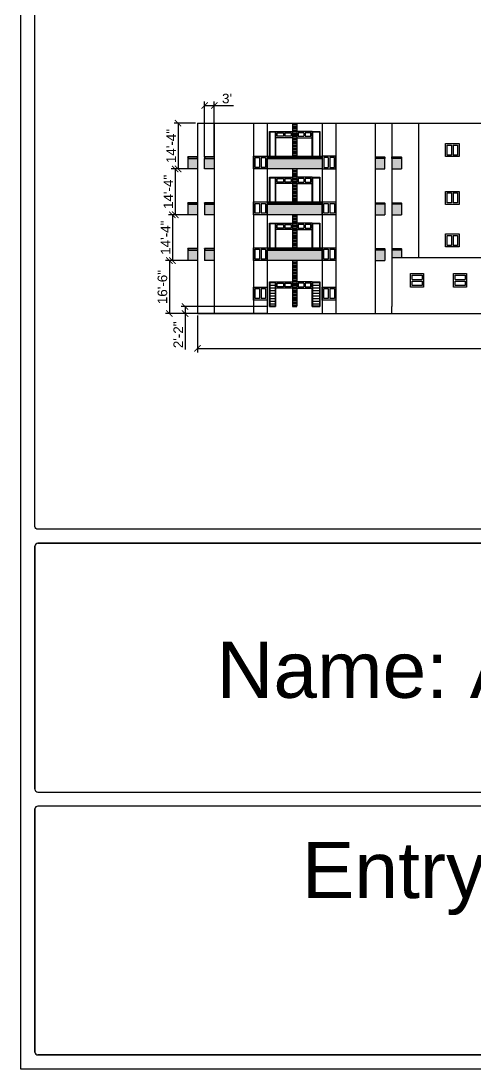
# Model space of a CAD drawing. Header units: inches. Extents: x -24938 to -15053, y -9405 to -790.
# Drawn here: x -24938 to -23234, y -9405 to -5475 of the extents above; entities that cross this region are included whole.
import ezdxf

# ---------------------------------------------------------------- set-up
doc = ezdxf.new("R2010")
doc.units = ezdxf.units.IN
for name, color, linetype in [('balcony', 51, 'Continuous'), ('dimension', 10, 'Continuous'), ('new door', 212, 'Continuous'), ('steel', 90, 'Continuous'), ('window', 132, 'Continuous')]:
    doc.layers.add(name, color=color, linetype=linetype)
doc.styles.get("Standard").update_dxf_attribs({"font": 'arial.ttf', "height": 36})
doc.dimstyles.new('ISO-25', dxfattribs={"dimscale": 12, "dimtxt": 2.5, "dimasz": 2, "dimexe": 1.25, "dimexo": 0.625, "dimtad": 1, "dimdec": 0, "dimlunit": 4, "dimtxsty": 'Standard', "dimblk": 'ARCHTICK', "dimcen": 2.5, "dimadec": 0, "dimazin": 0, "dimtfac": 1, "dimtdec": 0, "dimtmove": 0, "dimatfit": 3, "dimldrblk": 'ARCHTICK', "dimfxl": 1, "dimarcsym": 0})

# ---------------------------------------------------------------- blocks, each defined once
blk = doc.blocks.new('_ArchTick')
at = {"color": 0, "linetype": 'ByBlock', "const_width": 0.15}
blk.add_lwpolyline([(-0.5, -0.5), (0.5, 0.5)], dxfattribs=at)
blk = doc.blocks.new('*D37')
at = {"layer": 'Defpoints', "color": 0, "transparency": 16777216}
for p in [(-24275.6, -5858.1), (-24348.6, -6030), (-24275.6, -6030)]:
    blk.add_point(p, dxfattribs=at)
at = {"layer": 'dimension', "color": 0, "lineweight": -2, "transparency": 16777216}
for p, q in [((-24283.1, -5858.1), (-24363.6, -5858.1)), ((-24348.6, -5858.1), (-24348.6, -6030)), ((-24283.1, -6030), (-24363.6, -6030))]:
    blk.add_line(p, q, dxfattribs=at)
at = {"layer": 'dimension', "color": 0, "lineweight": -2, "transparency": 16777216, "xscale": 24, "yscale": 24, "zscale": 24}
for p, rotation in [((-24348.6, -5858.1), 90), ((-24348.6, -6030), 270)]:
    blk.add_blockref('_ArchTick', p, dxfattribs=dict(at, rotation=rotation))
at = {"layer": 'dimension', "color": 0, "transparency": 16777216, "insert": (-24374.2, -5944.1), "char_height": 36, "attachment_point": 5, "rotation": 90}
blk.add_mtext('14\'-4"', dxfattribs=at)
blk = doc.blocks.new('*D43')
at = {"layer": 'Defpoints', "color": 0, "transparency": 16777216}
for p in [(-24275.6, -6030), (-24359.3, -6201.9), (-24275.6, -6201.9)]:
    blk.add_point(p, dxfattribs=at)
at = {"layer": 'dimension', "color": 0, "lineweight": -2, "transparency": 16777216}
for p, q in [((-24283.1, -6030), (-24374.3, -6030)), ((-24359.3, -6030), (-24359.3, -6201.9)), ((-24283.1, -6201.9), (-24374.3, -6201.9))]:
    blk.add_line(p, q, dxfattribs=at)
at = {"layer": 'dimension', "color": 0, "lineweight": -2, "transparency": 16777216, "xscale": 24, "yscale": 24, "zscale": 24}
for p, rotation in [((-24359.3, -6030), 90), ((-24359.3, -6201.9), 270)]:
    blk.add_blockref('_ArchTick', p, dxfattribs=dict(at, rotation=rotation))
at = {"layer": 'dimension', "color": 0, "transparency": 16777216, "insert": (-24384.9, -6116), "char_height": 36, "attachment_point": 5, "rotation": 90}
blk.add_mtext('14\'-4"', dxfattribs=at)
blk = doc.blocks.new('*D44')
at = {"layer": 'Defpoints', "color": 0, "transparency": 16777216}
for p in [(-24275.6, -6201.9), (-24369.7, -6373.8), (-24275.6, -6373.8)]:
    blk.add_point(p, dxfattribs=at)
at = {"layer": 'dimension', "color": 0, "lineweight": -2, "transparency": 16777216}
for p, q in [((-24283.1, -6201.9), (-24384.7, -6201.9)), ((-24369.7, -6201.9), (-24369.7, -6373.8)), ((-24283.1, -6373.8), (-24384.7, -6373.8))]:
    blk.add_line(p, q, dxfattribs=at)
at = {"layer": 'dimension', "color": 0, "lineweight": -2, "transparency": 16777216, "xscale": 24, "yscale": 24, "zscale": 24}
for p, rotation in [((-24369.7, -6201.9), 90), ((-24369.7, -6373.8), 270)]:
    blk.add_blockref('_ArchTick', p, dxfattribs=dict(at, rotation=rotation))
at = {"layer": 'dimension', "color": 0, "transparency": 16777216, "insert": (-24395.3, -6287.9), "char_height": 36, "attachment_point": 5, "rotation": 90}
blk.add_mtext('14\'-4"', dxfattribs=at)
blk = doc.blocks.new('*D45')
at = {"layer": 'Defpoints', "color": 0, "transparency": 16777216}
for p in [(-24275.6, -6373.8), (-24381.1, -6572.2), (-24275.6, -6572.2)]:
    blk.add_point(p, dxfattribs=at)
at = {"layer": 'dimension', "color": 0, "lineweight": -2, "transparency": 16777216}
for p, q in [((-24283.1, -6373.8), (-24396.1, -6373.8)), ((-24381.1, -6373.8), (-24381.1, -6572.2)), ((-24283.1, -6572.2), (-24396.1, -6572.2))]:
    blk.add_line(p, q, dxfattribs=at)
at = {"layer": 'dimension', "color": 0, "lineweight": -2, "transparency": 16777216, "xscale": 24, "yscale": 24, "zscale": 24}
for p, rotation in [((-24381.1, -6373.8), 90), ((-24381.1, -6572.2), 270)]:
    blk.add_blockref('_ArchTick', p, dxfattribs=dict(at, rotation=rotation))
at = {"layer": 'dimension', "color": 0, "transparency": 16777216, "insert": (-24407, -6473), "char_height": 36, "attachment_point": 5, "rotation": 90}
blk.add_mtext('16\'-6"', dxfattribs=at)
blk = doc.blocks.new('*D48')
at = {"layer": 'Defpoints', "color": 0, "transparency": 16777216}
for p in [(-24212.7, -5792.1), (-24249, -5990.3), (-24212.7, -5990.3)]:
    blk.add_point(p, dxfattribs=at)
at = {"layer": 'dimension', "color": 0, "lineweight": -2, "transparency": 16777216}
for p, q in [((-24249, -5982.8), (-24249, -5777.1)), ((-24249, -5792.1), (-24212.7, -5792.1)), ((-24212.7, -5982.8), (-24212.7, -5777.1)), ((-24212.7, -5792.1), (-24140.6, -5792.1))]:
    blk.add_line(p, q, dxfattribs=at)
at = {"layer": 'dimension', "color": 0, "lineweight": -2, "transparency": 16777216, "xscale": 24, "yscale": 24, "zscale": 24, "rotation": 180}
blk.add_blockref('_ArchTick', (-24249, -5792.1), dxfattribs=at)
at = {"layer": 'dimension', "color": 0, "lineweight": -2, "transparency": 16777216, "xscale": 24, "yscale": 24, "zscale": 24}
blk.add_blockref('_ArchTick', (-24212.7, -5792.1), dxfattribs=at)
at = {"layer": 'dimension', "color": 0, "transparency": 16777216, "insert": (-24164.7, -5766.2), "char_height": 36, "attachment_point": 5}
blk.add_mtext("3'", dxfattribs=at)
blk = doc.blocks.new('*D49')
at = {"layer": 'Defpoints', "color": 0, "transparency": 16777216}
for p in [(-24275.6, -6572.2), (-20692.9, -6572.2), (-20692.9, -6702.7)]:
    blk.add_point(p, dxfattribs=at)
at = {"layer": 'dimension', "color": 0, "lineweight": -2, "transparency": 16777216}
for p, q in [((-24275.6, -6579.7), (-24275.6, -6717.7)), ((-20692.9, -6579.7), (-20692.9, -6717.7)), ((-24275.6, -6702.7), (-20692.9, -6702.7))]:
    blk.add_line(p, q, dxfattribs=at)
at = {"layer": 'dimension', "color": 0, "lineweight": -2, "transparency": 16777216, "xscale": 24, "yscale": 24, "zscale": 24, "rotation": 180}
blk.add_blockref('_ArchTick', (-24275.6, -6702.7), dxfattribs=at)
at = {"layer": 'dimension', "color": 0, "lineweight": -2, "transparency": 16777216, "xscale": 24, "yscale": 24, "zscale": 24}
blk.add_blockref('_ArchTick', (-20692.9, -6702.7), dxfattribs=at)
at = {"layer": 'dimension', "color": 0, "transparency": 16777216, "insert": (-22484.2, -6676.8), "char_height": 36, "attachment_point": 5}
blk.add_mtext('298\'-7"', dxfattribs=at)
blk = doc.blocks.new('*D53')
at = {"layer": 'Defpoints', "color": 0, "transparency": 16777216}
for p in [(-24005.6, -6545.8), (-24322.2, -6572.2), (-24005.6, -6572.2)]:
    blk.add_point(p, dxfattribs=at)
at = {"layer": 'dimension', "color": 0, "lineweight": -2, "transparency": 16777216}
for p, q in [((-24013.1, -6545.8), (-24337.2, -6545.8)), ((-24322.2, -6545.8), (-24322.2, -6572.2)), ((-24013.1, -6572.2), (-24337.2, -6572.2)), ((-24322.2, -6572.2), (-24322.2, -6707.5))]:
    blk.add_line(p, q, dxfattribs=at)
at = {"layer": 'dimension', "color": 0, "lineweight": -2, "transparency": 16777216, "xscale": 24, "yscale": 24, "zscale": 24}
for p, rotation in [((-24322.2, -6545.8), 90), ((-24322.2, -6572.2), 270)]:
    blk.add_blockref('_ArchTick', p, dxfattribs=dict(at, rotation=rotation))
at = {"layer": 'dimension', "color": 0, "transparency": 16777216, "insert": (-24347.7, -6651.9), "char_height": 36, "attachment_point": 5, "rotation": 90}
blk.add_mtext('2\'-2"', dxfattribs=at)

msp = doc.modelspace()

# ---------------------------------------------------------------- hatches: boundary and pattern name
at = {"layer": 'balcony'}
h = msp.add_hatch(color=256, dxfattribs=at)
h.dxf.hatch_style = 1
h.paths.add_polyline_path([(-24275.6, -5990.3), (-24311.8, -5990.3), (-24311.8, -6030), (-24275.6, -6030)])
h.paths.add_polyline_path([(-24212.7, -5990.3), (-24249, -5990.3), (-24249, -6030), (-24212.7, -6030)])
h.paths.add_polyline_path([(-24275.6, -6162.3), (-24311.8, -6162.3), (-24311.8, -6201.9), (-24275.6, -6201.9)])
h.paths.add_polyline_path([(-24212.7, -6162.3), (-24249, -6162.3), (-24249, -6201.9), (-24212.7, -6201.9)])
h.paths.add_polyline_path([(-24275.6, -6334.2), (-24311.8, -6334.2), (-24311.8, -6373.8), (-24275.6, -6373.8)])
h.paths.add_polyline_path([(-24212.7, -6334.2), (-24249, -6334.2), (-24249, -6373.8), (-24212.7, -6373.8)])
h.paths.add_polyline_path([(-23572.6, -5990.3), (-23608.8, -5990.3), (-23608.8, -6030), (-23572.6, -6030)])
h.paths.add_polyline_path([(-23509.7, -5990.3), (-23546, -5990.3), (-23546, -6030), (-23509.7, -6030)])
h.paths.add_polyline_path([(-23572.6, -6162.3), (-23608.8, -6162.3), (-23608.8, -6201.9), (-23572.6, -6201.9)])
h.paths.add_polyline_path([(-23509.7, -6162.3), (-23546, -6162.3), (-23546, -6201.9), (-23509.7, -6201.9)])
h.paths.add_polyline_path([(-23572.6, -6334.2), (-23608.8, -6334.2), (-23608.8, -6373.8), (-23572.6, -6373.8)])
h.paths.add_polyline_path([(-23509.7, -6334.2), (-23546, -6334.2), (-23546, -6363.9), (-23509.7, -6363.9)])
h.paths.add_polyline_path([(-21422.5, -5990.3), (-21458.7, -5990.3), (-21458.7, -6030), (-21422.5, -6030)])
h.paths.add_polyline_path([(-21359.7, -5990.3), (-21395.9, -5990.3), (-21395.9, -6030), (-21359.7, -6030)])
h.paths.add_polyline_path([(-21359.7, -6162.3), (-21395.9, -6162.3), (-21395.9, -6201.9), (-21359.7, -6201.9)])
h.paths.add_polyline_path([(-21422.5, -6162.3), (-21458.7, -6162.3), (-21458.7, -6201.9), (-21422.5, -6201.9)])
h.paths.add_polyline_path([(-21422.5, -6334.2), (-21458.7, -6334.2), (-21458.7, -6363.9), (-21422.5, -6363.9)])
h.paths.add_polyline_path([(-21359.7, -6334.2), (-21395.9, -6334.2), (-21395.9, -6373.8), (-21359.7, -6373.8)])
h.paths.add_polyline_path([(-20719.5, -5990.3), (-20755.8, -5990.3), (-20755.8, -6030), (-20719.5, -6030)])
h.paths.add_polyline_path([(-20656.7, -5990.3), (-20692.9, -5990.3), (-20692.9, -6030), (-20656.7, -6030)])
h.paths.add_polyline_path([(-20656.7, -6162.3), (-20692.9, -6162.3), (-20692.9, -6201.9), (-20656.7, -6201.9)])
h.paths.add_polyline_path([(-20719.5, -6162.3), (-20755.8, -6162.3), (-20755.8, -6201.9), (-20719.5, -6201.9)])
h.paths.add_polyline_path([(-20719.5, -6334.2), (-20755.8, -6334.2), (-20755.8, -6373.8), (-20719.5, -6373.8)])
h.paths.add_polyline_path([(-20656.7, -6334.2), (-20692.9, -6334.2), (-20692.9, -6373.8), (-20656.7, -6373.8)])
h = msp.add_hatch(color=256, dxfattribs=at)
h.dxf.hatch_style = 1
h.paths.add_polyline_path([(-24014.4, -5990.3), (-24014.4, -6030), (-23807.2, -6030), (-23807.2, -5990.3)])
h.paths.add_polyline_path([(-23807.2, -6201.9), (-23807.2, -6162.3), (-24014.4, -6162.3), (-24014.4, -6201.9)])
h.paths.add_polyline_path([(-24014.4, -6334.2), (-24014.4, -6373.8), (-23807.2, -6373.8), (-23807.2, -6334.2)])
h.paths.add_polyline_path([(-21161.3, -5990.3), (-21161.3, -6030), (-20954.1, -6030), (-20954.1, -5990.3)])
h.paths.add_polyline_path([(-21161.3, -6162.3), (-21161.3, -6201.9), (-20954.1, -6201.9), (-20954.1, -6162.3)])
h.paths.add_polyline_path([(-20954.1, -6373.8), (-20954.1, -6334.2), (-21161.3, -6334.2), (-21161.3, -6373.8)])

# ---------------------------------------------------------------- linework, layer by layer
at = {"linetype": 'ByBlock'}
msp.add_line((-24874.8, -7433.6), (-20840.8, -7433.6), dxfattribs=at)
msp.add_lwpolyline([(-24938.1, -790.3), (-15052.9, -790.3), (-15052.9, -9404.8), (-24938.1, -9404.8)], close=True, dxfattribs=at)
msp.add_lwpolyline([(-24885.4, -7370.3), (-24885.4, -853.6, -0.414214), (-24874.8, -843), (-15116.2, -843, -0.414214), (-15105.7, -853.6), (-15105.7, -7370.3, -0.414214), (-15116.2, -7380.8), (-24874.8, -7380.8, -0.414214)], format="xyb", close=True, dxfattribs=at)
for points in [[(-20840.8, -7433.6), (-24874.8, -7433.6, 0.414214), (-24885.4, -7444.1), (-24885.4, -8355.9, 0.414214), (-24874.8, -8366.4), (-20840.8, -8366.4, 0.414214), (-20830.3, -8355.9), (-20830.3, -7444.1)], [(-20830.3, -8429.7, 0.414214), (-20840.8, -8419.2), (-24874.8, -8419.2, 0.414214), (-24885.4, -8429.7), (-24885.4, -9341.5, 0.414214), (-24874.8, -9352.1), (-20840.8, -9352.1, 0.414214), (-20830.3, -9341.5), (-20830.3, -8429.7)]]:
    msp.add_lwpolyline(points, format="xyb", dxfattribs=at)
for points in [[(-24885.4, -8355.9), (-24885.4, -7444.1)], [(-24885.4, -9341.5), (-24885.4, -8429.7)], [(-20840.8, -9352.1), (-24874.8, -9352.1)]]:
    msp.add_lwpolyline(points, dxfattribs=at)
at = {"layer": 'balcony'}
for p, q in [((-24311.8, -5990.3), (-24275.6, -5990.3)), ((-24311.8, -5990.3), (-24311.8, -6030)), ((-24249, -6030), (-24249, -5990.3)), ((-24249, -5990.3), (-24212.7, -5990.3)), ((-24014.4, -5990.3), (-23807.2, -5990.3)), ((-24014.4, -6030), (-24014.4, -5990.3)), ((-23807.2, -5990.3), (-23807.2, -6030)), ((-23572.6, -5990.3), (-23608.8, -5990.3)), ((-23572.6, -6030), (-23572.6, -5990.3)), ((-23509.7, -5990.3), (-23546, -5990.3)), ((-23509.7, -5990.3), (-23509.7, -6030)), ((-24275.6, -6030), (-24311.8, -6030)), ((-24212.7, -6030), (-24249, -6030)), ((-23807.2, -6030), (-24014.4, -6030)), ((-23608.8, -6030), (-23572.6, -6030)), ((-23546, -6030), (-23509.7, -6030)), ((-24311.8, -6162.3), (-24275.6, -6162.3)), ((-24311.8, -6162.3), (-24311.8, -6201.9)), ((-24249, -6162.3), (-24212.7, -6162.3)), ((-24249, -6162.3), (-24249, -6201.9)), ((-24014.4, -6162.3), (-23807.2, -6162.3)), ((-24014.4, -6201.9), (-24014.4, -6162.3)), ((-23807.2, -6162.3), (-23807.2, -6201.9)), ((-23572.6, -6162.3), (-23608.8, -6162.3)), ((-23572.6, -6162.3), (-23572.6, -6201.9)), ((-23509.7, -6162.3), (-23546, -6162.3)), ((-23509.7, -6162.3), (-23509.7, -6201.9)), ((-24275.6, -6201.9), (-24311.8, -6201.9)), ((-24212.7, -6201.9), (-24249, -6201.9)), ((-23807.2, -6201.9), (-24014.4, -6201.9)), ((-23608.8, -6201.9), (-23572.6, -6201.9)), ((-23546, -6201.9), (-23509.7, -6201.9)), ((-24014.4, -6325.4), (-24014.4, -6334.2)), ((-24311.8, -6334.2), (-24275.6, -6334.2)), ((-24311.8, -6334.2), (-24311.8, -6373.8)), ((-24249, -6334.2), (-24212.7, -6334.2)), ((-24249, -6334.2), (-24249, -6373.8)), ((-24014.4, -6334.2), (-23807.2, -6334.2)), ((-24014.4, -6373.8), (-24014.4, -6334.2)), ((-23807.2, -6334.2), (-23807.2, -6373.8)), ((-23572.6, -6334.2), (-23608.8, -6334.2)), ((-23572.6, -6334.2), (-23572.6, -6373.8)), ((-23509.7, -6334.2), (-23546, -6334.2)), ((-23509.7, -6334.2), (-23509.7, -6363.9)), ((-24275.6, -6373.8), (-24311.8, -6373.8)), ((-24212.7, -6373.8), (-24249, -6373.8)), ((-23807.2, -6373.8), (-24014.4, -6373.8)), ((-23608.8, -6373.8), (-23572.6, -6373.8))]:
    msp.add_line(p, q, dxfattribs=at)
at = {"layer": 'Defpoints'}
for p, q in [((-24275.6, -5858.1), (-24275.6, -6030)), ((-24275.6, -5858.1), (-24212.7, -5858.1)), ((-24212.7, -5858.1), (-24212.7, -6030)), ((-24212.7, -5858.1), (-24065.1, -5858.1)), ((-24065.1, -5858.1), (-24065.1, -6030)), ((-24065.1, -5858.1), (-23756.5, -5858.1)), ((-24014.4, -5858.1), (-24014.4, -6521.5)), ((-23982.4, -5981.5), (-23982.4, -5889)), ((-23918.5, -5858.1), (-23918.5, -5981.5)), ((-23918.5, -5858.1), (-23903.1, -5858.1)), ((-23918.5, -5863.6), (-23903.1, -5863.6)), ((-23918.5, -5869.1), (-23903.1, -5869.1)), ((-23918.5, -5874.6), (-23903.1, -5874.6)), ((-23918.5, -5880.1), (-23903.1, -5880.1)), ((-23918.5, -5885.7), (-23903.1, -5885.7)), ((-23918.5, -5891.2), (-23903.1, -5891.2)), ((-23903.1, -5858.1), (-23903.1, -5981.5)), ((-23844.7, -5981.5), (-23844.7, -5889)), ((-23807.2, -5858.1), (-23807.2, -5984.8)), ((-23756.5, -5858.1), (-23756.5, -6030)), ((-23756.5, -5858.1), (-23546, -5858.1)), ((-23608.8, -5858.1), (-23608.8, -6030)), ((-23546, -5858.1), (-23546, -6030)), ((-23546, -5858.1), (-23445.7, -5858.1)), ((-23445.7, -5858.1), (-23445.7, -6363.9)), ((-23445.7, -5858.1), (-23188.7, -5858.1)), ((-23918.5, -5896.7), (-23903.1, -5896.7)), ((-23918.5, -5896.7), (-23903.1, -5896.7)), ((-23918.5, -5902.2), (-23903.1, -5902.2)), ((-23918.5, -5907.7), (-23903.1, -5907.7)), ((-23918.5, -5907.7), (-23903.1, -5907.7)), ((-23918.5, -5907.7), (-23903.1, -5907.7)), ((-23918.5, -5913.2), (-23903.1, -5913.2)), ((-23918.5, -5918.7), (-23903.1, -5918.7)), ((-23918.5, -5924.2), (-23903.1, -5924.2)), ((-23918.5, -5929.7), (-23903.1, -5929.7)), ((-23918.5, -5929.7), (-23903.1, -5929.7)), ((-23918.5, -5935.2), (-23903.1, -5935.2)), ((-23918.5, -5940.8), (-23903.1, -5940.8)), ((-23918.5, -5946.3), (-23903.1, -5946.3)), ((-23918.5, -5946.3), (-23903.1, -5946.3)), ((-23918.5, -5951.8), (-23903.1, -5951.8)), ((-23918.5, -5957.3), (-23903.1, -5957.3)), ((-23918.5, -5962.8), (-23903.1, -5962.8)), ((-23918.5, -5968.3), (-23903.1, -5968.3)), ((-23918.5, -5968.3), (-23903.1, -5968.3)), ((-23918.5, -5973.8), (-23903.1, -5973.8)), ((-23918.5, -5979.3), (-23903.1, -5979.3)), ((-23918.5, -5981.5), (-23918.5, -5982.6)), ((-23918.5, -5982.6), (-23918.5, -5990.3)), ((-23903.1, -5981.5), (-23903.1, -5982.6)), ((-23903.1, -5982.6), (-23903.1, -5990.3)), ((-23807.2, -5990.3), (-23807.2, -6153.4)), ((-24275.6, -6030), (-24275.6, -6201.9)), ((-24212.7, -6030), (-24212.7, -6201.9)), ((-24065.1, -6030), (-24065.1, -6201.9)), ((-23918.5, -6030), (-23918.5, -6153.4)), ((-23918.5, -6030), (-23903.1, -6030)), ((-23918.5, -6035.5), (-23903.1, -6035.5)), ((-23918.5, -6041), (-23903.1, -6041)), ((-23918.5, -6046.5), (-23903.1, -6046.5)), ((-23903.1, -6030), (-23903.1, -6162.3)), ((-23756.5, -6030), (-23756.5, -6201.9)), ((-23608.8, -6030), (-23608.8, -6201.9)), ((-23546, -6030), (-23546, -6201.9)), ((-23918.5, -6052.1), (-23903.1, -6052.1)), ((-23918.5, -6057.6), (-23903.1, -6057.6)), ((-23918.5, -6063.1), (-23903.1, -6063.1)), ((-23918.5, -6068.6), (-23903.1, -6068.6)), ((-23918.5, -6068.6), (-23903.1, -6068.6)), ((-23918.5, -6074.1), (-23903.1, -6074.1)), ((-23918.5, -6079.6), (-23903.1, -6079.6)), ((-23918.5, -6079.6), (-23903.1, -6079.6)), ((-23918.5, -6079.6), (-23903.1, -6079.6)), ((-23918.5, -6085.1), (-23903.1, -6085.1)), ((-23918.5, -6090.6), (-23903.1, -6090.6)), ((-23918.5, -6096.1), (-23903.1, -6096.1)), ((-23918.5, -6101.6), (-23903.1, -6101.6)), ((-23918.5, -6101.6), (-23903.1, -6101.6)), ((-23918.5, -6107.2), (-23903.1, -6107.2)), ((-23918.5, -6112.7), (-23903.1, -6112.7)), ((-23918.5, -6118.2), (-23903.1, -6118.2)), ((-23918.5, -6118.2), (-23903.1, -6118.2)), ((-23918.5, -6123.7), (-23903.1, -6123.7)), ((-23918.5, -6129.2), (-23903.1, -6129.2)), ((-23918.5, -6134.7), (-23903.1, -6134.7)), ((-23918.5, -6140.2), (-23903.1, -6140.2)), ((-23918.5, -6140.2), (-23903.1, -6140.2)), ((-23918.5, -6145.7), (-23903.1, -6145.7)), ((-23918.5, -6151.2), (-23903.1, -6151.2)), ((-23918.5, -6153.4), (-23918.5, -6154.5)), ((-23918.5, -6154.5), (-23918.5, -6162.3)), ((-23807.2, -6162.3), (-23807.2, -6325.4)), ((-24275.6, -6201.9), (-24275.6, -6373.8)), ((-24212.7, -6201.9), (-24212.7, -6373.8)), ((-24065.1, -6201.9), (-24065.1, -6373.8)), ((-23918.5, -6201.9), (-23903.1, -6201.9)), ((-23918.5, -6201.9), (-23918.5, -6334.2)), ((-23918.5, -6207.4), (-23903.1, -6207.4)), ((-23903.1, -6201.9), (-23903.1, -6334.2)), ((-23756.5, -6201.9), (-23756.5, -6373.8)), ((-23608.8, -6201.9), (-23608.8, -6373.8)), ((-23546, -6201.9), (-23546, -6373.8)), ((-23918.5, -6213), (-23903.1, -6213)), ((-23918.5, -6218.5), (-23903.1, -6218.5)), ((-23918.5, -6224), (-23903.1, -6224)), ((-23918.5, -6229.5), (-23903.1, -6229.5)), ((-23918.5, -6235), (-23903.1, -6235)), ((-23918.5, -6240.5), (-23903.1, -6240.5)), ((-23918.5, -6240.5), (-23903.1, -6240.5)), ((-23918.5, -6246), (-23903.1, -6246)), ((-23918.5, -6251.5), (-23903.1, -6251.5)), ((-23918.5, -6251.5), (-23903.1, -6251.5)), ((-23918.5, -6251.5), (-23903.1, -6251.5)), ((-23918.5, -6257), (-23903.1, -6257)), ((-23918.5, -6262.5), (-23903.1, -6262.5)), ((-23918.5, -6268.1), (-23903.1, -6268.1)), ((-23918.5, -6273.6), (-23903.1, -6273.6)), ((-23918.5, -6273.6), (-23903.1, -6273.6)), ((-23918.5, -6279.1), (-23903.1, -6279.1)), ((-23918.5, -6284.6), (-23903.1, -6284.6)), ((-23918.5, -6290.1), (-23903.1, -6290.1)), ((-23918.5, -6290.1), (-23903.1, -6290.1)), ((-23918.5, -6295.6), (-23903.1, -6295.6)), ((-23918.5, -6301.1), (-23903.1, -6301.1)), ((-23918.5, -6306.6), (-23903.1, -6306.6)), ((-23918.5, -6312.1), (-23903.1, -6312.1)), ((-23918.5, -6312.1), (-23903.1, -6312.1)), ((-23918.5, -6317.6), (-23903.1, -6317.6)), ((-23918.5, -6323.2), (-23903.1, -6323.2)), ((-23807.2, -6334.2), (-23807.2, -6521.5)), ((-23509.7, -6363.9), (-23546, -6363.9)), ((-23177.6, -6363.9), (-23509.7, -6363.9)), ((-24275.6, -6373.8), (-24275.6, -6545.8)), ((-24212.7, -6373.8), (-24212.7, -6545.8)), ((-24065.1, -6373.8), (-24065.1, -6521.5)), ((-23918.5, -6373.8), (-23903.1, -6373.8)), ((-23918.5, -6373.8), (-23918.5, -6545.8)), ((-23918.5, -6379.4), (-23903.1, -6379.4)), ((-23918.5, -6384.9), (-23903.1, -6384.9)), ((-23918.5, -6390.4), (-23903.1, -6390.4)), ((-23918.5, -6395.9), (-23903.1, -6395.9)), ((-23918.5, -6401.4), (-23903.1, -6401.4)), ((-23903.1, -6373.8), (-23903.1, -6544.7)), ((-23756.5, -6373.8), (-23756.5, -6521.5)), ((-23608.8, -6373.8), (-23608.8, -6545.8)), ((-23546, -6373.8), (-23546, -6545.8)), ((-23918.5, -6406.9), (-23903.1, -6406.9)), ((-23918.5, -6412.4), (-23903.1, -6412.4)), ((-23918.5, -6412.4), (-23903.1, -6412.4)), ((-23918.5, -6417.9), (-23903.1, -6417.9)), ((-23918.5, -6423.4), (-23903.1, -6423.4)), ((-23918.5, -6423.4), (-23903.1, -6423.4)), ((-23918.5, -6423.4), (-23903.1, -6423.4)), ((-23918.5, -6428.9), (-23903.1, -6428.9)), ((-23918.5, -6434.5), (-23903.1, -6434.5)), ((-23918.5, -6440), (-23903.1, -6440)), ((-23918.5, -6445.5), (-23903.1, -6445.5)), ((-23918.5, -6445.5), (-23903.1, -6445.5)), ((-23918.5, -6451), (-23903.1, -6451)), ((-23918.5, -6456.5), (-23903.1, -6456.5)), ((-23918.5, -6462), (-23903.1, -6462)), ((-23918.5, -6462), (-23903.1, -6462)), ((-23918.5, -6467.5), (-23903.1, -6467.5)), ((-23918.5, -6473), (-23903.1, -6473)), ((-23918.5, -6478.5), (-23903.1, -6478.5)), ((-24065.1, -6521.5), (-24065.1, -6572.2)), ((-24014.4, -6521.5), (-24014.4, -6572.2)), ((-23918.5, -6484.1), (-23903.1, -6484.1)), ((-23918.5, -6484.1), (-23903.1, -6484.1)), ((-23918.5, -6489.6), (-23903.1, -6489.6)), ((-23918.5, -6495.1), (-23903.1, -6495.1)), ((-23918.5, -6500.6), (-23903.1, -6500.6)), ((-23918.5, -6506.1), (-23903.1, -6506.1)), ((-23918.5, -6511.6), (-23903.1, -6511.6)), ((-23918.5, -6517.1), (-23903.1, -6517.1)), ((-23918.5, -6522.6), (-23903.1, -6522.6)), ((-23807.2, -6521.5), (-23807.2, -6572.2)), ((-23756.5, -6521.5), (-23756.5, -6572.2)), ((-24275.6, -6545.8), (-24275.6, -6572.2)), ((-24212.7, -6545.8), (-24212.7, -6572.2)), ((-23918.5, -6528.1), (-23903.1, -6528.1)), ((-23918.5, -6533.6), (-23903.1, -6533.6)), ((-23918.5, -6539.2), (-23903.1, -6539.2)), ((-23918.5, -6544.7), (-23903.1, -6544.7)), ((-23918.5, -6545.8), (-23903.1, -6545.8)), ((-23608.8, -6545.8), (-23608.8, -6572.2)), ((-23546, -6572.2), (-23546, -6545.8)), ((-24275.6, -6572.2), (-23546, -6572.2)), ((-23546, -6572.2), (-21422.5, -6572.2))]:
    msp.add_line(p, q, dxfattribs=at)
at = {"layer": 'new door'}
for p, q in [((-24005.6, -5981.5), (-24005.6, -5889)), ((-24005.6, -5889), (-24003.4, -5889)), ((-24003.4, -5889), (-23982.4, -5889)), ((-24003.4, -5981.5), (-24003.4, -5891.2)), ((-24003.4, -5891.2), (-23984.6, -5891.2)), ((-23984.6, -5891.2), (-23984.6, -5981.5)), ((-23982.4, -5889), (-23982.4, -5981.5)), ((-23844.7, -5981.5), (-23844.7, -5889)), ((-23844.7, -5889), (-23818.2, -5889)), ((-23842.5, -5981.5), (-23842.5, -5891.2)), ((-23842.5, -5891.2), (-23818.2, -5891.2)), ((-23818.2, -5889), (-23816, -5889)), ((-23818.2, -5891.2), (-23818.2, -5981.5)), ((-23816, -5889), (-23816, -5981.5)), ((-24005.6, -6153.4), (-24005.6, -6060.9)), ((-24005.6, -6060.9), (-24003.4, -6060.9)), ((-24003.4, -6060.9), (-23982.4, -6060.9)), ((-24003.4, -6153.4), (-24003.4, -6063.1)), ((-24003.4, -6063.1), (-23984.6, -6063.1)), ((-23984.6, -6063.1), (-23984.6, -6153.4)), ((-23982.4, -6060.9), (-23982.4, -6153.4)), ((-23844.7, -6153.4), (-23844.7, -6060.9)), ((-23844.7, -6060.9), (-23818.2, -6060.9)), ((-23842.5, -6153.4), (-23842.5, -6063.1)), ((-23842.5, -6063.1), (-23818.2, -6063.1)), ((-23818.2, -6060.9), (-23816, -6060.9)), ((-23818.2, -6063.1), (-23818.2, -6153.4)), ((-23816, -6060.9), (-23816, -6153.4)), ((-24005.6, -6325.4), (-24005.6, -6232.8)), ((-24005.6, -6232.8), (-24003.4, -6232.8)), ((-24003.4, -6232.8), (-23982.4, -6232.8)), ((-24003.4, -6325.4), (-24003.4, -6235)), ((-24003.4, -6235), (-23984.6, -6235)), ((-23984.6, -6235), (-23984.6, -6325.4)), ((-23982.4, -6232.8), (-23982.4, -6325.4)), ((-23844.7, -6325.4), (-23844.7, -6232.8)), ((-23844.7, -6232.8), (-23818.2, -6232.8)), ((-23842.5, -6325.4), (-23842.5, -6235)), ((-23842.5, -6235), (-23818.2, -6235)), ((-23818.2, -6232.8), (-23816, -6232.8)), ((-23818.2, -6235), (-23818.2, -6325.4)), ((-23816, -6232.8), (-23816, -6325.4))]:
    msp.add_line(p, q, dxfattribs=at)
at = {"layer": 'steel'}
for p, q in [((-24275.6, -5984.8), (-24311.8, -5984.8)), ((-24311.8, -5985.9), (-24311.8, -5984.8)), ((-24311.8, -5985.9), (-24311.8, -5990.3)), ((-24310.7, -5985.9), (-24311.8, -5985.9)), ((-24275.6, -5985.9), (-24310.7, -5985.9)), ((-24310.7, -5985.9), (-24310.7, -5990.3)), ((-24275.6, -5990.3), (-24275.6, -5984.8)), ((-24212.7, -5984.8), (-24249, -5984.8)), ((-24249, -5985.9), (-24249, -5984.8)), ((-24249, -5985.9), (-24249, -5990.3)), ((-24247.9, -5985.9), (-24249, -5985.9)), ((-24212.7, -5985.9), (-24247.9, -5985.9)), ((-24247.9, -5985.9), (-24247.9, -5990.3)), ((-24014.4, -5981.5), (-23807.2, -5981.5)), ((-24014.4, -5981.5), (-24014.4, -5990.3)), ((-24014.4, -5982.6), (-23807.2, -5982.6)), ((-24014.4, -5983.7), (-23807.2, -5983.7)), ((-24014.4, -5984.8), (-23807.2, -5984.8)), ((-24014.4, -5985.9), (-23982.4, -5985.9)), ((-24013.3, -5981.5), (-24013.3, -5990.3)), ((-23983, -5981.5), (-23983, -5990.3)), ((-23982.4, -5985.9), (-23981.9, -5985.9)), ((-23981.9, -5981.5), (-23981.9, -5990.3)), ((-23981.9, -5985.9), (-23807.2, -5985.9)), ((-23911.3, -5981.5), (-23911.3, -5990.3)), ((-23910.2, -5981.5), (-23910.2, -5990.3)), ((-23845.2, -5981.5), (-23845.2, -5990.3)), ((-23844.1, -5981.5), (-23844.1, -5990.3)), ((-23808.3, -5981.5), (-23808.3, -5990.3)), ((-23807.2, -5981.5), (-23807.2, -5984.8)), ((-23807.2, -5981.5), (-23807.2, -5984.8)), ((-23807.2, -5982.6), (-23807.2, -5981.5)), ((-23807.2, -5981.5), (-23807.2, -5984.8)), ((-23807.2, -5981.5), (-23807.2, -5981.5)), ((-23807.2, -5982.6), (-23807.2, -5982.1)), ((-23807.2, -5983.7), (-23807.2, -5982.6)), ((-23807.2, -5984.8), (-23807.2, -5983.7)), ((-23807.2, -5984.8), (-23807.2, -5990.3)), ((-23608.8, -5984.8), (-23572.6, -5984.8)), ((-23608.8, -5985.9), (-23573.7, -5985.9)), ((-23573.7, -5985.9), (-23573.7, -5990.3)), ((-23573.7, -5985.9), (-23572.6, -5985.9)), ((-23572.6, -5985.9), (-23572.6, -5984.8)), ((-23572.6, -5985.9), (-23572.6, -5990.3)), ((-23546, -5990.3), (-23546, -5984.8)), ((-23546, -5984.8), (-23509.7, -5984.8)), ((-23546, -5985.9), (-23510.8, -5985.9)), ((-23510.8, -5985.9), (-23510.8, -5990.3)), ((-23510.8, -5985.9), (-23509.7, -5985.9)), ((-23509.7, -5985.9), (-23509.7, -5984.8)), ((-23509.7, -5985.9), (-23509.7, -5990.3)), ((-24275.6, -6156.7), (-24311.8, -6156.7)), ((-24311.8, -6157.9), (-24311.8, -6156.7)), ((-24311.8, -6157.9), (-24311.8, -6162.3)), ((-24310.7, -6157.9), (-24311.8, -6157.9)), ((-24275.6, -6157.9), (-24310.7, -6157.9)), ((-24310.7, -6157.9), (-24310.7, -6162.3)), ((-24212.7, -6156.7), (-24249, -6156.7)), ((-24249, -6157.9), (-24249, -6156.7)), ((-24249, -6157.9), (-24249, -6162.3)), ((-24247.9, -6157.9), (-24249, -6157.9)), ((-24212.7, -6157.9), (-24247.9, -6157.9)), ((-24247.9, -6157.9), (-24247.9, -6162.3)), ((-24014.4, -6153.4), (-23807.2, -6153.4)), ((-24014.4, -6153.4), (-24014.4, -6162.3)), ((-24014.4, -6153.4), (-24014.4, -6162.3)), ((-24014.4, -6154.5), (-23807.2, -6154.5)), ((-24014.4, -6155.6), (-23807.2, -6155.6)), ((-24014.4, -6156.7), (-23807.2, -6156.7)), ((-24014.4, -6157.9), (-23807.2, -6157.9)), ((-24013.3, -6153.4), (-24013.3, -6162.3)), ((-23983, -6153.4), (-23983, -6162.3)), ((-23981.9, -6153.4), (-23981.9, -6162.3)), ((-23911.3, -6153.4), (-23911.3, -6162.3)), ((-23910.2, -6153.4), (-23910.2, -6162.3)), ((-23845.2, -6153.4), (-23845.2, -6162.3)), ((-23844.1, -6153.4), (-23844.1, -6162.3)), ((-23808.3, -6153.4), (-23808.3, -6162.3)), ((-23807.2, -6153.4), (-23807.2, -6155.6)), ((-23807.2, -6155.6), (-23807.2, -6156.7)), ((-23807.2, -6156.7), (-23807.2, -6162.3)), ((-23608.8, -6156.7), (-23572.6, -6156.7)), ((-23608.8, -6157.9), (-23573.7, -6157.9)), ((-23573.7, -6157.9), (-23573.7, -6162.3)), ((-23573.7, -6157.9), (-23572.6, -6157.9)), ((-23572.6, -6157.9), (-23572.6, -6156.7)), ((-23572.6, -6157.9), (-23572.6, -6162.3)), ((-23546, -6156.7), (-23509.7, -6156.7)), ((-23546, -6157.9), (-23510.8, -6157.9)), ((-23510.8, -6157.9), (-23510.8, -6162.3)), ((-23510.8, -6157.9), (-23509.7, -6157.9)), ((-23509.7, -6157.9), (-23509.7, -6156.7)), ((-23509.7, -6157.9), (-23509.7, -6162.3)), ((-24014.4, -6325.4), (-23807.2, -6325.4)), ((-24014.4, -6325.4), (-24014.4, -6334.2)), ((-24014.4, -6326.5), (-23807.2, -6326.5)), ((-24013.3, -6325.4), (-24013.3, -6334.2)), ((-23983, -6325.4), (-23983, -6334.2)), ((-23981.9, -6325.4), (-23981.9, -6334.2)), ((-23911.3, -6325.4), (-23911.3, -6334.2)), ((-23910.2, -6325.4), (-23910.2, -6334.2)), ((-23845.2, -6325.4), (-23845.2, -6334.2)), ((-23844.1, -6325.4), (-23844.1, -6334.2)), ((-23808.3, -6325.4), (-23808.3, -6334.2)), ((-23807.2, -6325.4), (-23807.2, -6326.5)), ((-23807.2, -6326.5), (-23807.2, -6327.6)), ((-24275.6, -6328.7), (-24311.8, -6328.7)), ((-24311.8, -6329.8), (-24311.8, -6328.7)), ((-24311.8, -6329.8), (-24311.8, -6334.2)), ((-24310.7, -6329.8), (-24311.8, -6329.8)), ((-24275.6, -6329.8), (-24310.7, -6329.8)), ((-24310.7, -6329.8), (-24310.7, -6334.2)), ((-24212.7, -6328.7), (-24249, -6328.7)), ((-24249, -6329.8), (-24249, -6328.7)), ((-24249, -6329.8), (-24249, -6334.2)), ((-24247.9, -6329.8), (-24249, -6329.8)), ((-24212.7, -6329.8), (-24247.9, -6329.8)), ((-24247.9, -6329.8), (-24247.9, -6334.2)), ((-24014.4, -6327.6), (-23807.2, -6327.6)), ((-24014.4, -6328.7), (-23807.2, -6328.7)), ((-24014.4, -6329.8), (-23807.2, -6329.8)), ((-23807.2, -6327.6), (-23807.2, -6334.2)), ((-23608.8, -6328.7), (-23572.6, -6328.7)), ((-23608.8, -6329.8), (-23573.7, -6329.8)), ((-23573.7, -6329.8), (-23573.7, -6334.2)), ((-23573.7, -6329.8), (-23572.6, -6329.8)), ((-23572.6, -6329.8), (-23572.6, -6328.7)), ((-23572.6, -6329.8), (-23572.6, -6334.2)), ((-23546, -6328.7), (-23509.7, -6328.7)), ((-23546, -6329.8), (-23510.8, -6329.8)), ((-23510.8, -6329.8), (-23510.8, -6334.2)), ((-23510.8, -6329.8), (-23509.7, -6329.8)), ((-23509.7, -6329.8), (-23509.7, -6328.7)), ((-23509.7, -6329.8), (-23509.7, -6334.2))]:
    msp.add_line(p, q, dxfattribs=at)
at = {"layer": 'window'}
for p, q in [((-23953.2, -5894.5), (-23953.2, -5907.7)), ((-23947.7, -5894.5), (-23947.7, -5907.7)), ((-23876.6, -5894.5), (-23876.6, -5907.7)), ((-23871.1, -5894.5), (-23871.1, -5907.7)), ((-23322.1, -5940.5), (-23322.1, -5978)), ((-23316.6, -5940.5), (-23316.6, -5978)), ((-24042.5, -5987), (-24042.5, -6024.5)), ((-24037, -5987), (-24037, -6024.5)), ((-23784.6, -5987), (-23784.6, -6024.5)), ((-23779.1, -5987), (-23779.1, -6024.5)), ((-23953.2, -6066.4), (-23953.2, -6079.6)), ((-23947.7, -6066.4), (-23947.7, -6079.6)), ((-23876.6, -6066.4), (-23876.6, -6079.6)), ((-23871.1, -6066.4), (-23871.1, -6079.6)), ((-23322.1, -6119.9), (-23322.1, -6157.3)), ((-23316.6, -6119.9), (-23316.6, -6157.3)), ((-24042.5, -6159), (-24042.5, -6196.4)), ((-24037, -6159), (-24037, -6196.4)), ((-23784.6, -6159), (-23784.6, -6196.4)), ((-23779.1, -6159), (-23779.1, -6196.4)), ((-23953.2, -6238.3), (-23953.2, -6251.5)), ((-23947.7, -6238.3), (-23947.7, -6251.5)), ((-23876.6, -6238.3), (-23876.6, -6251.5)), ((-23871.1, -6238.3), (-23871.1, -6251.5)), ((-23322.1, -6279.2), (-23322.1, -6316.7)), ((-23316.6, -6279.2), (-23316.6, -6316.7)), ((-24042.5, -6330.9), (-24042.5, -6368.3)), ((-24037, -6330.9), (-24037, -6368.3)), ((-23784.6, -6330.9), (-23784.6, -6368.3)), ((-23779.1, -6330.9), (-23779.1, -6368.3)), ((-24042.5, -6478.5), (-24042.5, -6516)), ((-24037, -6478.5), (-24037, -6516)), ((-24005.6, -6545.8), (-24005.6, -6453.2)), ((-24005.6, -6453.2), (-24003.4, -6453.2)), ((-24003.4, -6453.2), (-23982.4, -6453.2)), ((-24003.4, -6543.6), (-24003.4, -6455.4)), ((-24003.4, -6455.4), (-23984.6, -6455.4)), ((-24003.4, -6465.4), (-23984.6, -6465.4)), ((-24003.4, -6475.5), (-23984.6, -6475.5)), ((-23984.6, -6455.4), (-23984.6, -6543.6)), ((-23982.4, -6453.2), (-23982.4, -6545.8)), ((-23953.2, -6458.7), (-23953.2, -6471.9)), ((-23947.7, -6458.7), (-23947.7, -6471.9)), ((-23876.6, -6458.7), (-23876.6, -6471.9)), ((-23871.1, -6458.7), (-23871.1, -6471.9)), ((-23844.7, -6545.8), (-23844.7, -6453.2)), ((-23844.7, -6453.2), (-23818.2, -6453.2)), ((-23842.5, -6543.6), (-23842.5, -6455.4)), ((-23842.5, -6455.4), (-23818.2, -6455.4)), ((-23842.5, -6465.4), (-23818.2, -6465.4)), ((-23842.5, -6475.5), (-23818.2, -6475.5)), ((-23818.2, -6453.2), (-23816, -6453.2)), ((-23818.2, -6455.4), (-23818.2, -6543.6)), ((-23816, -6453.2), (-23816, -6545.8)), ((-23784.6, -6478.5), (-23784.6, -6516)), ((-23779.1, -6478.5), (-23779.1, -6516)), ((-23470.3, -6444.9), (-23432.8, -6444.9)), ((-23470.3, -6450.4), (-23432.8, -6450.4)), ((-23308.9, -6444.9), (-23271.5, -6444.9)), ((-23308.9, -6450.4), (-23271.5, -6450.4)), ((-24003.4, -6485.5), (-23984.6, -6485.5)), ((-24003.4, -6495.5), (-23984.6, -6495.5)), ((-24003.4, -6505.5), (-23984.6, -6505.5)), ((-24003.4, -6515.6), (-23984.6, -6515.6)), ((-23842.5, -6485.5), (-23818.2, -6485.5)), ((-23842.5, -6495.5), (-23818.2, -6495.5)), ((-23842.5, -6505.5), (-23818.2, -6505.5)), ((-23842.5, -6515.6), (-23818.2, -6515.6)), ((-24005.6, -6545.8), (-23982.4, -6545.8)), ((-24003.4, -6525.6), (-23984.6, -6525.6)), ((-24003.4, -6535.6), (-23984.6, -6535.6)), ((-24003.4, -6543.6), (-23984.6, -6543.6)), ((-23844.7, -6545.8), (-23816, -6545.8)), ((-23842.5, -6525.6), (-23818.2, -6525.6)), ((-23842.5, -6535.6), (-23818.2, -6535.6)), ((-23842.5, -6543.6), (-23818.2, -6543.6))]:
    msp.add_line(p, q, dxfattribs=at)
for points in [[(-23982.4, -5889), (-23918.5, -5889), (-23918.5, -5913.2), (-23982.4, -5913.2)], [(-23903.1, -5913.2), (-23844.7, -5913.2), (-23844.7, -5889), (-23903.1, -5889)], [(-23294, -5983.5), (-23344.7, -5983.5), (-23344.7, -5935), (-23294, -5935)], [(-23982.4, -6060.9), (-23918.5, -6060.9), (-23918.5, -6085.1), (-23982.4, -6085.1)], [(-23903.1, -6085.1), (-23844.7, -6085.1), (-23844.7, -6060.9), (-23903.1, -6060.9)], [(-23294, -6162.8), (-23344.7, -6162.8), (-23344.7, -6114.3), (-23294, -6114.3)], [(-23982.4, -6232.8), (-23918.5, -6232.8), (-23918.5, -6257), (-23982.4, -6257)], [(-23903.1, -6257), (-23844.7, -6257), (-23844.7, -6232.8), (-23903.1, -6232.8)], [(-23294, -6322.2), (-23344.7, -6322.2), (-23344.7, -6273.7), (-23294, -6273.7)], [(-23427.3, -6422.3), (-23427.3, -6473), (-23475.8, -6473), (-23475.8, -6422.3)], [(-23265.9, -6422.3), (-23265.9, -6473), (-23314.4, -6473), (-23314.4, -6422.3)], [(-24014.4, -6521.5), (-24065.1, -6521.5), (-24065.1, -6473), (-24014.4, -6473)], [(-23982.4, -6453.2), (-23918.5, -6453.2), (-23918.5, -6477.4), (-23982.4, -6477.4)], [(-23903.1, -6477.4), (-23844.7, -6477.4), (-23844.7, -6453.2), (-23903.1, -6453.2)], [(-23756.5, -6521.5), (-23807.2, -6521.5), (-23807.2, -6473), (-23756.5, -6473)]]:
    msp.add_lwpolyline(points, close=True, dxfattribs=at)
for points in [[(-23953.2, -5907.7), (-23976.9, -5907.7), (-23976.9, -5894.5), (-23953.2, -5894.5)], [(-23947.7, -5894.5), (-23924, -5894.5), (-23924, -5907.7), (-23947.7, -5907.7)], [(-23876.6, -5894.5), (-23897.6, -5894.5), (-23897.6, -5907.7), (-23876.6, -5907.7)], [(-23871.1, -5907.7), (-23850.2, -5907.7), (-23850.2, -5894.5), (-23871.1, -5894.5)], [(-23322.1, -5978), (-23339.2, -5978), (-23339.2, -5940.5), (-23322.1, -5940.5)], [(-23316.6, -5940.5), (-23299.5, -5940.5), (-23299.5, -5978), (-23316.6, -5978)], [(-24014.4, -5990.3), (-24014.4, -6030), (-24065.1, -6030), (-24065.1, -5981.5), (-24014.4, -5981.5)], [(-24042.5, -6024.5), (-24059.6, -6024.5), (-24059.6, -5987), (-24042.5, -5987)], [(-24037, -5987), (-24019.9, -5987), (-24019.9, -6024.5), (-24037, -6024.5)], [(-23807.2, -5990.3), (-23807.2, -6030), (-23756.5, -6030), (-23756.5, -5981.5), (-23807.2, -5981.5)], [(-23784.6, -5987), (-23801.7, -5987), (-23801.7, -6024.5), (-23784.6, -6024.5)], [(-23779.1, -6024.5), (-23762, -6024.5), (-23762, -5987), (-23779.1, -5987)], [(-23953.2, -6079.6), (-23976.9, -6079.6), (-23976.9, -6066.4), (-23953.2, -6066.4)], [(-23947.7, -6066.4), (-23924, -6066.4), (-23924, -6079.6), (-23947.7, -6079.6)], [(-23876.6, -6066.4), (-23897.6, -6066.4), (-23897.6, -6079.6), (-23876.6, -6079.6)], [(-23871.1, -6079.6), (-23850.2, -6079.6), (-23850.2, -6066.4), (-23871.1, -6066.4)], [(-23322.1, -6157.3), (-23339.2, -6157.3), (-23339.2, -6119.9), (-23322.1, -6119.9)], [(-23316.6, -6119.9), (-23299.5, -6119.9), (-23299.5, -6157.3), (-23316.6, -6157.3)], [(-24014.4, -6162.3), (-24014.4, -6201.9), (-24065.1, -6201.9), (-24065.1, -6153.4), (-24014.4, -6153.4)], [(-24042.5, -6196.4), (-24059.6, -6196.4), (-24059.6, -6159), (-24042.5, -6159)], [(-24037, -6159), (-24019.9, -6159), (-24019.9, -6196.4), (-24037, -6196.4)], [(-23807.2, -6153.4), (-23756.5, -6153.4), (-23756.5, -6201.9), (-23807.2, -6201.9), (-23807.2, -6162.3)], [(-23784.6, -6196.4), (-23801.7, -6196.4), (-23801.7, -6159), (-23784.6, -6159)], [(-23779.1, -6159), (-23762, -6159), (-23762, -6196.4), (-23779.1, -6196.4)], [(-23953.2, -6251.5), (-23976.9, -6251.5), (-23976.9, -6238.3), (-23953.2, -6238.3)], [(-23947.7, -6238.3), (-23924, -6238.3), (-23924, -6251.5), (-23947.7, -6251.5)], [(-23876.6, -6238.3), (-23897.6, -6238.3), (-23897.6, -6251.5), (-23876.6, -6251.5)], [(-23871.1, -6251.5), (-23850.2, -6251.5), (-23850.2, -6238.3), (-23871.1, -6238.3)], [(-23322.1, -6316.7), (-23339.2, -6316.7), (-23339.2, -6279.2), (-23322.1, -6279.2)], [(-23316.6, -6279.2), (-23299.5, -6279.2), (-23299.5, -6316.7), (-23316.6, -6316.7)], [(-24014.4, -6334.2), (-24014.4, -6373.8), (-24065.1, -6373.8), (-24065.1, -6325.4), (-24014.4, -6325.4)], [(-23807.2, -6325.4), (-23756.5, -6325.4), (-23756.5, -6373.8), (-23807.2, -6373.8), (-23807.2, -6334.2)], [(-24042.5, -6368.3), (-24059.6, -6368.3), (-24059.6, -6330.9), (-24042.5, -6330.9)], [(-24037, -6330.9), (-24019.9, -6330.9), (-24019.9, -6368.3), (-24037, -6368.3)], [(-23784.6, -6368.3), (-23801.7, -6368.3), (-23801.7, -6330.9), (-23784.6, -6330.9)], [(-23779.1, -6330.9), (-23762, -6330.9), (-23762, -6368.3), (-23779.1, -6368.3)], [(-23470.3, -6444.9), (-23470.3, -6427.8), (-23432.8, -6427.8), (-23432.8, -6444.9)], [(-23308.9, -6444.9), (-23308.9, -6427.8), (-23271.5, -6427.8), (-23271.5, -6444.9)], [(-24042.5, -6516), (-24059.6, -6516), (-24059.6, -6478.5), (-24042.5, -6478.5)], [(-24037, -6478.5), (-24019.9, -6478.5), (-24019.9, -6516), (-24037, -6516)], [(-23953.2, -6471.9), (-23976.9, -6471.9), (-23976.9, -6458.7), (-23953.2, -6458.7)], [(-23947.7, -6458.7), (-23924, -6458.7), (-23924, -6471.9), (-23947.7, -6471.9)], [(-23876.6, -6458.7), (-23897.6, -6458.7), (-23897.6, -6471.9), (-23876.6, -6471.9)], [(-23871.1, -6471.9), (-23850.2, -6471.9), (-23850.2, -6458.7), (-23871.1, -6458.7)], [(-23784.6, -6516), (-23801.7, -6516), (-23801.7, -6478.5), (-23784.6, -6478.5)], [(-23779.1, -6478.5), (-23762, -6478.5), (-23762, -6516), (-23779.1, -6516)], [(-23432.8, -6450.4), (-23432.8, -6467.5), (-23470.3, -6467.5), (-23470.3, -6450.4)], [(-23271.5, -6450.4), (-23271.5, -6467.5), (-23308.9, -6467.5), (-23308.9, -6450.4)]]:
    msp.add_lwpolyline(points, dxfattribs=at)

# ---------------------------------------------------------------- texts
at = {"linetype": 'ByBlock', "char_height": 211.028, "attachment_point": 1}
for s, width, insert in [('Name: Aman Kumar', 3704.219, (-24203.5, -7802)), ('Entry Number:                                2020CEB1005', 3714.987, (-23883.4, -8553.1))]:
    msp.add_mtext_dynamic_manual_height_columns(s, width=width, gutter_width=1055.1, heights=[0], dxfattribs=dict(at, insert=insert))

# ---------------------------------------------------------------- dimensions: what is measured, and where the dimension line sits
at = {"layer": 'dimension'}
for base, p1, p2, picture, middle in [((-24212.7, -5792.1), (-24249, -5990.3), (-24212.7, -5990.3), '*D48', (-24164.7, -5766.2)), ((-20692.9, -6702.7), (-24275.6, -6572.2), (-20692.9, -6572.2), '*D49', (-22484.2, -6676.8))]:
    dim = msp.add_linear_dim(base=base, p1=p1, p2=p2, dimstyle='ISO-25', dxfattribs=at)
    dim.commit()
    dim.dimension.update_dxf_attribs({"geometry": picture, "text_midpoint": middle})
for base, p1, p2, picture, middle in [((-24348.6, -6030), (-24275.6, -5858.1), (-24275.6, -6030), '*D37', (-24374.2, -5944.1)), ((-24359.3, -6201.9), (-24275.6, -6030), (-24275.6, -6201.9), '*D43', (-24384.9, -6116)), ((-24369.7, -6373.8), (-24275.6, -6201.9), (-24275.6, -6373.8), '*D44', (-24395.3, -6287.9)), ((-24381.1, -6572.2), (-24275.6, -6373.8), (-24275.6, -6572.2), '*D45', (-24407, -6473)), ((-24322.2, -6572.2), (-24005.6, -6545.8), (-24005.6, -6572.2), '*D53', (-24347.7, -6651.9))]:
    dim = msp.add_linear_dim(base=base, p1=p1, p2=p2, angle=90, dimstyle='ISO-25', dxfattribs=at)
    dim.commit()
    dim.dimension.update_dxf_attribs({"geometry": picture, "text_midpoint": middle})

doc.saveas('drawing.dxf')
